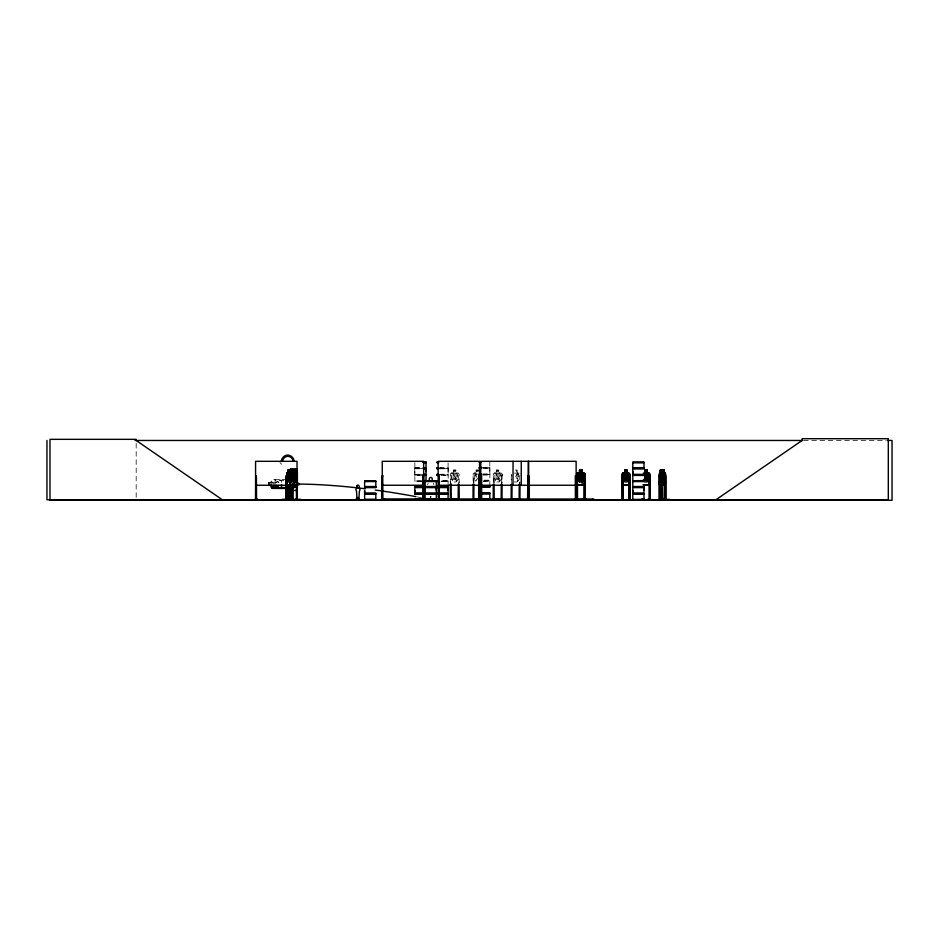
<?xml version="1.0" encoding="UTF-8"?>
<svg xmlns="http://www.w3.org/2000/svg" width="939" height="939" viewBox="0 0 939 939"><rect width="100%" height="100%" fill="white"/><g stroke="black" fill="none" stroke-linecap="round" stroke-linejoin="round"><path stroke-width="0.7" stroke-dasharray="4.7 3.52" d="M414.85 474.277L414.85 471.531M448.079 471.531L448.185 468.056L439.663 468.056M489.794 471.178L489.912 467.763L482.728 467.716M414.85 462.704L414.85 467.681M421.881 474.277L414.838 474.383L414.721 468.35L421.904 468.397M448.079 486.496L448.185 474.653L439.663 474.664M489.794 486.144L489.912 474.371L482.728 474.312M430.414 497.071L431.118 496.884L430.391 497.071M414.827 467.81L421.881 467.681M414.838 474.406L421.904 474.664M489.888 468.056L482.728 468.056M489.888 474.664L482.728 474.653M414.803 467.939L421.904 468.056M430.848 496.672L430.391 496.884M430.496 496.79L430.86 497.283L430.661 496.661M414.768 474.629L414.85 475.38M458.103 484.794L459.183 481.965M501.097 484.794L502.083 481.953M501.508 483.914L502.177 474.054L501.144 473.021L499.231 473.021L499.231 470.075L496.285 470.075L496.391 473.115L494.912 474.101L494.912 479.594L496.391 481.953L499.137 481.953L500.604 479.594L500.604 474.101L499.137 473.115L499.137 470.169L496.391 470.169M520.03 481.953L519.373 483.843L520.124 481.965M448.185 468.408L439.663 468.397M448.161 475.028L439.663 475.005M483.761 481.073L489.806 480.85M278.038 482.388L278.061 481.425L274.974 483.35C271.981 479.465 270.479 482.928 274.388 483.937M477.587 478.104C476.308 482.587 472.939 481.625 476.953 477.458C473.056 474.078 476.531 472.317 477.528 476.789M515.675 476.789C516.79 472.552 520.3 473.444 516.309 477.47C520.394 481.66 516.908 482.54 515.722 478.104M419.569 481.519L421.306 481.519M441.623 481.519L443.361 481.519M479.043 470.075L476.096 470.075L476.202 473.115L474.723 474.101L474.723 479.594L476.202 481.953M441.048 481.179L448.138 481.155M448.126 481.191L441.048 480.698M803.561 440.461L886.252 440.461M482.752 467.329L489.806 467.329L489.806 462.023M439.698 467.681L448.161 468.033M482.752 468.432L489.806 468.432L489.888 474.312M414.85 468.749L421.881 468.784M439.698 468.784L448.091 468.784L448.161 474.629M515.218 470.075L517.178 470.075L517.178 473.021L519.091 473.021L520.124 474.054M453.384 470.169L456.131 470.169M476.202 470.169L478.949 470.169M478.456 470.662L476.683 470.662L476.683 471.648L478.456 471.648M453.291 473.021L451.283 473.021L450.344 474.066L450.297 482.892M456.237 473.021L458.138 473.021L459.183 474.054L459.077 482.892M476.096 473.021L474.089 473.021L473.15 474.066L473.761 483.914M496.285 473.021L494.29 473.021L493.351 474.066L493.949 483.914L493.445 481.953M451.33 473.115L458.103 473.115M474.136 473.115L476.202 473.115M494.325 473.115L501.097 473.115L502.083 474.101L502.083 482.892M514.337 473.115L519.044 473.115M482.752 473.925L489.806 473.925M478.949 474.101L476.202 474.101L476.202 479.594M439.698 474.277L448.091 474.277M414.792 475.099L420.437 475.005M482.752 475.04L489.806 475.04M421.881 475.38L414.838 475.38L414.85 484.008M441.048 475.38L448.091 475.38M450.297 475.862L451.107 475.862L451.107 482.892M459.077 475.862L458.267 475.862L458.267 482.892M502.083 475.862L501.273 475.862L501.273 482.892M512.048 475.862L511.239 475.862L511.239 482.892M520.03 475.862L519.22 475.862L519.22 482.892M286.735 479.665L272.017 479.559L271.101 480.486L271.23 485.346M484.207 480.181L489.794 480.193M283.871 480.475L275.104 480.475L275.104 479.665M484.207 480.345L489.806 480.345M421.881 480.686L414.721 481.038L421.881 481.179M484.207 480.557L489.806 480.627M483.62 481.073L485.076 481.179M483.585 481.179L489.794 481.179M421.881 481.519L414.85 481.519L414.862 480.557M441.048 481.519L448.079 481.519M514.337 481.953L517.084 481.953L518.563 479.594L518.563 474.101L517.084 473.115L517.084 470.169M272.087 482.599L276.923 482.599L276.923 485.346M278.953 479.559L281.583 480.463L281.583 484.606M278.989 482.599L276.923 481.12L272.087 481.12L271.23 482.599L268.507 482.493L268.507 485.44M280.01 462.61L281.712 464.347M511.896 483.914L511.297 474.066M450.438 481.953L451.037 483.843L450.344 481.965M448.079 467.704L448.091 462.375M517.084 474.101L517.084 479.594M516.591 470.662L516.591 471.648M494.102 482.892L494.102 475.862L493.292 475.862L493.292 482.892M473.913 482.892L473.913 475.862L473.103 475.862L473.103 482.892M275.244 479.665L275.244 480.475M269.939 484.853L269.939 483.092L269.07 483.092L269.07 484.853M268.589 482.599L268.589 485.346M136.178 443.349L136.178 498.339M417.374 496.907A146.637 26.961 8.8 0 1 421.505 497.705M427.761 484.782A2.993 2.993 0 0 1 428.161 483.292M433.349 483.292A2.993 2.993 0 0 1 433.748 484.782M457.34 480.85L456.331 480.862L454.769 478.104C453.666 482.552 450.027 481.672 454.147 477.458C450.251 474.078 453.725 472.317 454.722 476.789C455.838 472.552 459.359 473.444 455.368 477.47L457.34 480.85M500.334 480.85L499.337 480.862L497.776 478.104C496.661 482.552 493.034 481.672 497.142 477.458C493.245 474.078 496.719 472.317 497.729 476.789C498.844 472.552 502.353 473.444 498.363 477.47L500.334 480.85M457.61 479.594L456.131 481.953L453.384 481.953L451.917 479.594L451.917 474.101L453.384 473.115L453.291 470.075L456.237 470.075L456.131 473.115L457.61 474.101L457.61 479.594M448.149 480.909L441.048 480.921L448.196 481.014M455.65 470.662L453.877 470.662L453.877 471.648L455.65 471.648L455.65 470.662M498.644 470.662L496.884 470.662L496.884 471.648L498.644 471.648L498.644 470.662M456.131 474.101L453.384 474.101L453.384 479.594L456.131 479.594L456.131 474.101M499.137 474.101L496.391 474.101L496.391 479.594L499.137 479.594L499.137 474.101"/><path stroke-width="1.41" d="M364.637 493.139L364.637 490.393L364.625 493.139L375.823 493.139M414.85 493.104L414.85 490.358M425.144 490.393L425.144 493.139L425.132 487.634M426.024 471.531L426.024 468.784L423.231 468.784M436.318 490.393L436.318 487.634L414.838 487.599L414.838 493.104L436.33 493.139L436.33 487.634M448.079 490.358L448.079 487.599L437.093 487.599M632.792 493.139L632.792 487.634L643.99 487.634L643.978 493.139L632.792 493.139L632.804 490.393M643.908 474.395L644.635 474.113L645.962 476.789C646.936 472.34 649.905 474.066 646.513 477.47C650.058 481.014 646.912 482.787 646.009 478.104C645.175 482.799 641.877 481.003 645.469 477.458L643.908 474.395L632.792 474.312L632.804 471.566M643.978 490.393L643.978 487.634M298.661 483.104L299.459 484.078L298.661 485.04M287.428 488.515L287.475 484.747M288.203 488.515L272.005 488.386L271.101 487.353L271.183 485.346M662.018 484.888L662.382 481.953L663.943 481.953L664.683 479.594L664.683 474.101L663.943 473.115M662.136 484.888L662.465 481.953M356.949 485.897C357.63 483.397 360.365 486.425 358.944 488.057A1.995 1.995 0 0 1 359.355 491.191L358.933 498.879L356.949 498.879L356.527 491.191A1.995 1.995 0 0 1 356.949 488.057L356.949 485.897L356.949 488.057M364.555 499.583L375.835 499.548L375.823 494.243L364.625 494.243L364.602 499.771M654.964 499.771L669.613 499.337M290.949 474.089L291.959 477.458L290.902 480.968L292.299 478.104L293.672 480.968L292.616 477.47L293.637 474.089L292.264 476.789L291.395 474.066L292.921 474.101L292.921 479.594L291.43 479.594L291.43 474.101L290.386 473.021L289.822 474.113L287.909 474.101L287.909 479.594L289.388 479.594L289.4 474.066L288.508 476.789L287.193 474.195L288.203 477.458L287.158 480.968L288.543 478.104L289.682 481.026L288.86 477.47L289.869 474.089L289.775 481.965L289.728 471.742L290.515 468.807L296.501 468.807L297.381 471.73L297.381 487.552L296.466 490.475L290.515 490.475L289.775 483.608M664.965 484.888L665.505 481.953L665.047 484.888L659.471 484.888M296.583 484.794L297.24 481.965L296.618 484.888L286.677 484.888L286.231 481.953L286.759 484.888M294.036 484.888L294.67 474.054L294.095 473.021L292.909 473.021L292.393 474.066L292.991 473.021M294.118 484.888L294.67 481.965M300.879 499.724L282.216 499.736M282.158 499.665L300.809 499.783M289.482 499.771L289.458 484.301M290.468 468.807L289.728 471.742M296.395 490.381L297.299 487.541M629.776 481.965L628.848 484.888L622.862 484.888M644.095 484.888L648.931 484.888L649.718 481.953M648.931 484.888L649.8 481.965M294.729 476.789L295.996 474.042L295.081 477.47L296.125 480.968L294.752 478.104M584.105 484.888L585.114 481.965L584.14 484.888L577.532 484.888M659.589 484.888L659.601 473.021M253.237 499.712L257.791 499.302M286.888 499.337L286.595 475.862L285.89 475.862L285.867 499.783L286.102 498.914M379.732 499.712L384.333 499.29M619.763 499.712L632.158 499.712M639.752 499.724L652.229 499.724L647.746 499.724M632.769 499.771L644.354 499.783M440.297 499.712L435.813 499.724M290.034 498.914L290.034 499.783L290.186 484.301M575.173 499.712L586.582 499.337M577.532 499.724L577.415 475.862L576.652 475.862M450.121 499.712L450.204 498.914M527.577 499.043L527.577 499.783L527.847 475.862L529.056 475.862L528.962 499.783L528.751 498.914M528.117 499.665L528.246 461.319M661.608 473.021L661.103 474.113L661.631 473.115M286.771 473.021L286.195 499.783M292.534 484.113C289.423 487.681 293.743 487.095 293.602 483.691L295.668 486.602L294.658 484.125M295.973 485.181L294.717 487.541L292.346 487.541L291.078 485.181M582.215 470.169L579.563 470.169L579.563 473.115L578.166 474.101L578.166 479.594L579.563 481.953L582.192 481.953L583.577 479.594L583.589 474.101L582.192 473.115L583.577 474.101M582.192 481.953L583.589 479.594M661.385 473.115L661.42 470.075L660.246 470.075L660.281 481.953L661.291 481.953L661.831 474.101L662.57 473.115M622.933 473.021L622.076 474.066L622.158 499.783M622.205 474.113L622.98 473.115L628.837 473.115L629.693 474.101L629.787 499.783M287.909 473.115L287.111 474.101L287.111 479.594L287.909 481.953L289.388 481.953L290.174 474.101L289.388 473.115L289.435 470.075L287.768 470.075L287.827 473.115L287.909 470.169L289.388 470.169M293.332 474.101L294.118 473.115M576.558 498.914L576.558 499.783L576.675 474.066L577.591 473.021L579.504 473.021M576.663 474.066L577.638 473.115L584.081 473.115L585.02 474.101L585.02 499.783M576.757 474.113L577.591 473.021M356.045 499.759L357.043 499.63M357.031 499.771L356.315 499.313M357.008 499.642L356.28 499.63L359.684 499.759M358.686 499.525C360.247 498.022 358.522 500.299 358.675 499.783M428.313 499.079L427.938 499.771L429.651 499.759M429.475 499.759L428.266 499.395M432.116 499.759L431.529 499.748L433.032 499.783M290.268 499.724L290.315 484.301M272.11 485.428L272.122 486.461L274.094 485.17M289.682 499.724L289.74 498.914M624.717 473.115L623.437 474.101L623.437 479.594L624.717 481.953L627.088 481.953L628.367 479.594L628.367 474.101L627.088 473.115L627.088 470.169L624.717 470.169L624.764 473.115L624.67 470.075M643.461 474.101L644.741 473.115L644.788 470.169M278.989 485.346L276.923 486.813L272.087 486.813L271.23 485.346M578.166 474.101L579.563 473.115L579.469 470.075L582.309 470.075L582.309 473.021M715.917 499.783L802.117 440.461L802.117 438.713L888.306 438.713L888.306 499.783L46.95 499.783L46.95 440.461M432.773 499.771L433.302 499.783M632.769 499.571L632.792 494.243L643.99 494.243L643.99 499.548M291.513 472.681L291.372 470.075L293.062 470.075L293.731 479.594L292.921 481.953L291.43 481.953L290.632 479.594M278.953 488.386L281.583 487.376L281.489 484.594M297.182 485.193L297.182 482.951M135.075 440.461L802.563 440.461M887.648 440.461L892.05 440.461L892.05 500.287L49.978 500.287L49.978 439.335L136.178 439.335L136.178 440.461L222.367 499.783M479.348 461.812L481.414 461.8M479.348 462L481.402 462.011M632.78 462.188L644.001 462.188M423.243 462.375L426.048 462.375L426.024 467.681L423.231 467.681M436.893 462.364L438.525 462.352M479.36 462.352L481.425 462.352M423.219 462.704L426.024 462.704M436.905 462.704L438.56 462.704M632.804 462.739L643.978 462.739M479.36 467.329L481.414 467.329M436.893 467.681L438.548 467.681M479.289 467.716L481.367 467.716M423.278 468.056L426.106 468.056M436.823 468.056L438.478 468.056M479.289 468.056L481.367 468.056M632.722 468.092L644.072 468.092M423.278 468.397L426.106 468.397M436.823 468.397L438.478 468.397M479.36 468.432L481.414 468.432M632.722 468.432L644.072 468.432M436.893 468.784L438.548 468.784M643.99 468.819L632.792 468.819L632.792 474.312M624.623 470.075L627.229 470.075L627.135 473.115M664.084 473.021L664.084 470.075L662.523 470.075L662.558 484.888M291.43 470.169L293.003 470.169L292.921 473.115M294.036 470.169L295.609 470.169M644.741 470.169L647.171 470.169M660.281 470.169L661.385 470.169M662.57 470.169L664.037 470.169M581.722 470.662L580.032 470.662L580.032 471.648L581.722 471.648L581.722 470.662L581.711 471.648M660.457 470.662L661.115 470.662L660.457 471.648M292.311 471.754L294.693 471.754M286.688 473.021L287.85 473.021M289.353 473.021L291.454 473.021M295.574 473.021L296.689 473.021L297.158 474.054M582.168 473.021L584.128 473.021L585.114 474.054L585.114 499.783M622.886 473.021L624.67 473.021M627.182 473.021L628.872 473.021L629.776 474.054M644.659 473.021L644.659 470.075L647.253 470.075L647.253 473.021M647.206 473.021L648.908 473.021M659.507 473.021L660.34 473.021M661.326 473.021L662.605 473.021M286.712 473.115L296.665 473.115M643.379 473.115L648.872 473.115M659.518 473.115L665.012 473.115M479.36 473.925L481.414 473.937M648.861 473.021L649.8 474.054L649.952 499.783M659.166 474.066L659.201 499.783L659.871 498.914M662.03 473.021L662.441 499.783M664.026 473.139L665.035 473.021L665.551 474.054L665.575 499.783M294.118 474.101L295.609 474.101L295.609 479.594L294.118 479.594M582.192 479.594L579.563 479.594L579.563 474.101L582.192 474.101M662.57 474.101L663.979 474.207M423.231 474.277L426.036 474.277L426.036 468.784M436.893 474.277L438.548 474.277M479.289 474.312L481.367 474.312M479.289 474.653L481.367 474.653M423.278 474.664L426.106 474.664M436.823 474.664L438.478 474.664M632.722 474.7L644.072 474.7M423.278 475.005L426.106 475.005M436.823 475.005L438.478 475.005M479.36 475.04L481.414 475.04M632.722 475.04L644.072 475.04M423.231 475.38L426.036 475.38L426.036 480.686L423.219 480.545M436.893 475.38L438.548 475.38M643.99 475.427L632.792 475.427L632.792 480.721L643.978 480.58M255.572 475.862L256.429 475.862L256.511 499.783M296.407 475.862L297.111 475.862M382.924 475.862L382.067 475.862L381.985 499.783M423.677 475.862L422.82 475.862L422.738 499.783M438.149 475.862L439.006 475.862L439.088 499.783M480.791 475.862L481.601 475.862M576.112 475.862L575.29 475.862L575.396 499.783M585.114 475.862L584.246 475.862L584.258 499.736M622.076 475.862L622.933 475.862L622.862 499.783M649.87 475.862L649.013 475.862L649.095 499.783M659.201 475.862L659.8 475.862M659.143 476.848L662.418 476.848M662.57 479.594L663.943 479.594M479.36 480.193L481.425 480.193M479.348 480.345L481.402 480.334M438.56 480.545L436.893 480.897M479.348 480.627L481.414 480.615M426.036 480.897L423.231 480.909L436.342 481.014M479.348 480.85L481.402 480.85M644.001 480.733L632.686 480.874L644.001 480.956M364.625 481.014L375.835 481.014M423.243 481.191L436.342 481.238L436.318 486.531L414.838 486.496M436.893 481.179L438.525 481.191M479.36 481.179L481.425 481.179M644.001 481.202L632.78 481.238L632.804 486.531L643.99 486.531M364.637 481.554L375.811 481.554M423.219 481.519L436.318 481.554M437.104 481.519L438.56 481.519M632.804 481.554L643.978 481.554M294.118 481.953L295.609 481.953L296.395 479.594L296.395 474.101L295.609 473.115M622.076 481.965L622.909 484.888M286.712 484.794L296.665 484.794M584.081 484.794L577.602 484.794L576.663 481.965L577.567 484.888M622.921 484.794L628.837 484.794M642.957 484.794L648.872 484.794M659.518 484.794L665.012 484.794M292.346 485.181L294.717 485.181M255.572 485.252L289.881 485.252M382.232 485.252L423.677 485.252M438.149 485.252L479.594 485.252M480.791 485.252L576.112 485.252M268.507 485.44L271.148 485.44M478.608 486.144L489.806 486.144M375.823 486.531L364.625 486.531L364.625 481.238L375.835 481.214L375.811 486.531M437.093 486.496L448.091 486.496M478.526 486.531L489.876 486.531M364.555 486.918L375.905 486.918M414.756 486.883L436.412 486.918M437.011 486.883L448.173 486.883M478.526 486.872L489.876 486.872M632.722 486.918L644.072 486.918M364.555 487.259L375.905 487.259M414.756 487.224L436.412 487.259M437.011 487.224L448.173 487.224M478.608 487.259L489.806 487.259M632.722 487.259L644.072 487.259M289.728 487.552L290.62 490.381M364.625 487.634L375.823 487.634M272.04 488.292L278.989 488.292M478.608 492.752L489.806 492.752M437.093 493.104L448.091 493.104L448.091 487.599M478.526 493.139L489.876 493.139M364.555 493.515L375.905 493.515M414.756 493.48L436.412 493.515M437.011 493.48L448.173 493.48M478.526 493.48L489.876 493.48M632.722 493.515L644.072 493.515M414.756 493.82L425.355 493.82M437.011 493.82L448.173 493.82M364.555 493.855L375.905 493.855M425.062 493.855L436.412 493.855M478.608 493.855L489.806 493.855L489.806 499.161L474.007 499.161M632.722 493.855L644.072 493.855M414.838 494.207L425.285 494.207M437.093 494.207L448.091 494.207L448.091 499.501L414.803 499.736M255.49 498.914L256.511 498.914M285.82 498.914L286.665 498.914M290.973 498.914L289.376 498.914L289.376 499.783M292.029 498.914L292.886 498.914M381.985 498.914L593.859 499.043L593.859 499.783M628.907 498.914L629.928 498.914M649.952 498.914L648.931 498.914L648.931 499.783M661.009 498.914L661.842 498.914M662.124 498.914L662.852 498.914M665.047 498.914L665.868 498.914L665.845 499.783L665.798 475.862L665.117 475.862L665.07 499.783M357.184 499.149L358.51 499.149M421.411 499.783L426.06 499.724M451.201 499.161L458.173 499.161M494.196 499.161L501.18 499.161M512.142 499.161L519.126 499.161M282.158 499.337L300.844 499.337M356.28 499.313L359.355 499.313M364.637 499.395L375.811 499.395M414.85 499.36L448.079 499.36M489.806 499.395L477.54 499.783L482.059 499.712M632.804 499.395L644.295 499.337M652.171 499.665L647.64 499.29M576.229 499.337L576.112 461.319L480.791 461.319L480.791 499.783L480.698 498.914M529.173 499.724L529.15 498.914M520.206 499.712L520.124 498.914M502.295 499.724L502.177 498.914M459.253 499.712L459.077 484.301M275.925 485.205L277.967 486.543L277.967 485.545M661.878 499.712L661.76 484.301M356.444 499.771L356.444 498.48L356.691 499.313M578.166 479.594L579.563 481.953M287.264 488.538L287.264 487.541L288.179 487.541L275.104 487.634L275.104 488.444M661.831 474.101L661.326 470.075M294.013 473.021L294.529 481.953M643.461 479.594L644.741 481.953L647.124 481.953L648.391 479.594L648.391 474.101L647.124 473.115L647.206 470.075M296.607 473.021L297.194 474.101M290.468 473.021L291.031 474.054M662.124 473.021L662.5 474.054M482.024 499.665L481.977 498.914M296.454 468.807L297.287 471.754L297.123 499.783M662.077 499.736L662.195 475.862L662.781 475.862L662.817 499.783M665.469 474.042L664.976 473.139M290.351 484.888L289.822 481.953L290.268 484.888M659.295 481.953L659.612 484.794M665.422 474.101L665.34 499.783M664.002 470.075L663.955 484.888M662.558 498.914L662.594 499.783M661.537 498.914L661.537 499.783L661.49 484.301M661.302 498.914L661.302 499.783M661.079 484.301L661.079 499.783M660.375 470.169L660.375 473.115M659.8 484.301L659.835 499.783M659.612 498.914L659.612 499.783M659.495 475.862L659.542 499.783M649.753 474.054L649.718 499.783M649.588 498.914L649.588 499.783M649.283 498.914L649.307 499.783M643.051 499.783L642.969 498.914L642.886 499.783M642.687 498.914L642.71 499.783M642.37 499.783L642.393 498.914L642.17 499.783M642.147 498.914L642.112 499.783M629.928 499.783L629.846 475.862L628.989 475.862L628.907 499.783M629.646 474.101L629.646 481.953M629.564 498.914L629.588 499.783M629.271 498.914L629.271 499.783M629.142 475.862L629.06 499.783M623.015 499.783L623.015 498.914L621.994 498.914L621.994 499.783M622.78 475.862L622.674 499.783M622.24 475.862L622.369 499.783M592.626 499.043L592.626 499.783M584.457 498.914L584.457 499.783M584.34 475.862L584.328 499.783M582.274 470.075L582.168 484.888M579.563 474.101L579.563 479.594M577.297 498.914L577.321 499.783M576.851 498.914L576.945 499.783M576.018 498.914L576.006 499.783M575.713 499.043L575.713 499.783M575.196 498.914L575.243 499.783M529.326 499.043L529.326 499.783M528.657 461.319L528.657 499.783M528.34 498.914L528.34 499.783M527.941 498.914L527.941 499.783M521.251 461.319L521.251 485.252M520.03 484.301L519.936 499.783M519.22 484.301L519.126 499.783M513.034 461.319L513.034 485.252M512.142 498.914L512.142 499.783M512.048 484.301L511.955 499.783M511.332 498.914L511.332 499.783M511.239 484.301L511.145 499.783M502.083 484.301L501.989 499.783M501.367 498.914L501.367 499.783M501.273 484.301L501.18 499.783M494.102 484.301L494.196 499.783M494.008 498.914L494.008 499.783M493.386 498.914L493.386 499.783M493.292 484.301L493.198 499.783M481.895 498.914L481.801 499.783M481.601 475.862L481.695 499.783M481.507 498.914L481.507 499.783M481.167 498.914L481.167 499.783M481.073 498.914L480.991 499.783M479.829 498.914L479.829 499.783M479.688 499.783L479.747 475.862L478.89 475.862L478.96 499.783M479.489 499.783L479.594 461.319L438.149 461.319L438.22 499.783M479.043 475.862L479.148 499.783M478.808 498.914L478.808 499.783M474.007 498.914L474.007 499.783M473.913 484.301L473.819 499.783M473.197 498.914L473.197 499.783M473.103 484.301L473.01 499.783M458.983 498.914L458.983 499.783M458.361 498.914L458.361 499.783M458.267 484.301L458.173 499.783M451.107 484.301L451.201 499.783M451.013 498.914L451.013 499.783M450.297 484.301L450.391 499.783M442.48 499.043L442.48 499.783M438.853 475.862L438.748 499.783M438.407 498.914L438.431 499.783M438.067 498.914L438.067 499.783M436.33 499.548L436.318 494.243L425.132 494.243L425.132 499.548M432.245 481.12L432.245 478.96A1.491 1.491 0 0 0 430.755 477.47A1.491 1.491 0 0 0 429.264 478.96L429.252 481.12M425.132 481.238L425.144 486.531M423.677 499.783L423.677 461.319L382.232 461.319L382.361 499.783M423.524 475.862L423.618 499.783M423.395 498.914L423.419 499.783M423.078 498.914L423.102 499.783M422.973 475.862L422.902 499.783M418.548 499.043L418.548 499.783M384.403 499.043L384.403 499.783M383.006 498.914L383.006 499.783M382.772 475.862L382.854 499.783M382.643 498.914L382.666 499.783M358.405 499.313L358.416 497.564L357.489 497.564L357.501 499.313M297.276 499.783L297.276 498.914L296.243 498.914L296.266 499.783M297.029 471.167L297.029 461.319L255.572 461.319L255.608 499.783L255.737 475.862M297.041 487.118L296.9 499.783M296.841 481.484L296.712 499.783L296.677 475.862M296.407 481.484L296.419 499.783M295.527 473.115L295.574 470.075L293.989 470.075L294.036 473.115M292.804 484.301L292.862 499.783M292.592 498.914L292.592 499.783L292.545 484.301M292.369 484.301L292.322 499.783M292.111 484.301L292.111 499.783M291.454 470.075L290.632 474.101L290.538 499.783M290.89 484.301L290.89 499.783M290.632 484.301L290.679 499.783M289.858 483.62L289.858 487.541M289.118 484.829L289.118 499.783M289.048 484.829L289.001 499.783M288.743 484.829L288.743 499.783M288.496 484.829L288.566 499.783M288.32 484.829L288.414 499.783L288.179 484.747M288.027 484.747L288.062 499.783M287.627 484.747L287.627 487.541M286.325 484.301L286.372 499.783M275.244 487.634L275.244 488.444M256.277 475.862L256.359 499.783M256.171 498.914L256.147 499.783M255.831 498.914L255.854 499.783M299.459 484.078A146.637 26.961 8.8 0 1 365.4 488.785M375.224 490.052A146.637 26.961 8.8 0 1 415.989 496.649M281.336 460.65A7.535 6.632 -90 0 1 287.733 455.063A7.535 6.632 -90 0 1 294.13 460.65M282.498 460.979A6.291 5.528 -90 0 1 287.839 456.307A6.291 5.528 -90 0 1 293.191 460.979M628.203 480.85L627.381 480.944L625.973 478.104C625.01 482.763 621.947 481.038 625.433 477.458C622.064 474.113 625.069 472.294 625.937 476.789C626.771 472.294 629.975 474.101 626.489 477.47L628.203 480.85M583.377 480.85L582.473 480.944L580.924 478.104C579.868 482.752 576.487 481.061 580.325 477.458C576.616 474.089 579.926 472.305 580.877 476.789C581.793 472.317 585.326 474.066 581.487 477.47L583.377 480.85M426.036 462.129L423.231 462.129L426.048 462.152M438.548 462.129L436.893 462.129L438.56 462.141M644.001 462.399L632.78 462.387L632.804 467.716L643.99 467.716L643.99 462.411M289.118 470.662L288.167 470.662L288.167 471.648L289.118 471.648L289.118 470.662M292.663 470.662L291.7 470.662L291.7 471.648L292.663 471.648L292.663 470.662M295.339 470.662L294.388 470.662L294.388 471.648L295.339 471.648L295.339 470.662M626.665 470.662L625.139 470.662L625.139 471.648L626.665 471.648L626.665 470.662M646.701 470.662L645.163 470.662L645.163 471.648L646.701 471.648L646.701 470.662M663.709 470.662L662.817 470.662L662.817 471.648L663.709 471.648L663.709 470.662M627.088 474.101L624.717 474.101L624.717 479.594L627.088 479.594L627.088 474.101M647.124 474.101L644.741 474.101L644.741 479.594L647.124 479.594L647.124 474.101M661.291 474.101L660.281 474.101L660.281 479.594L661.291 479.594L661.291 474.101"/></g></svg>
